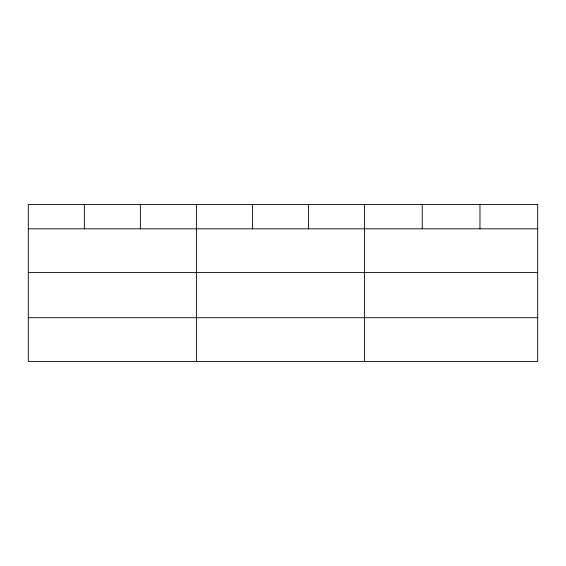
<?xml version="1.0" encoding="UTF-8"?>
<svg xmlns="http://www.w3.org/2000/svg" width="566" height="566" viewBox="0 0 566 566"><rect width="100%" height="100%" fill="white"/><g stroke="black" fill="none" stroke-linecap="round" stroke-linejoin="round"><path stroke-width="0.85" d="M28.3 228.813L537.7 228.813M28.3 272.593L537.7 272.593M28.3 317.703L537.7 317.703M479.968 204.517L479.968 228.813M422.236 204.517L422.236 228.813M364.504 204.517L364.504 361.483M308.47 204.517L308.47 228.813M252.436 204.517L252.436 228.813M196.402 204.517L196.402 361.483M140.368 204.517L140.368 228.813M84.334 204.517L84.334 228.813M537.7 204.517L28.3 204.517L28.3 361.483L537.7 361.483L537.7 204.517"/></g></svg>
